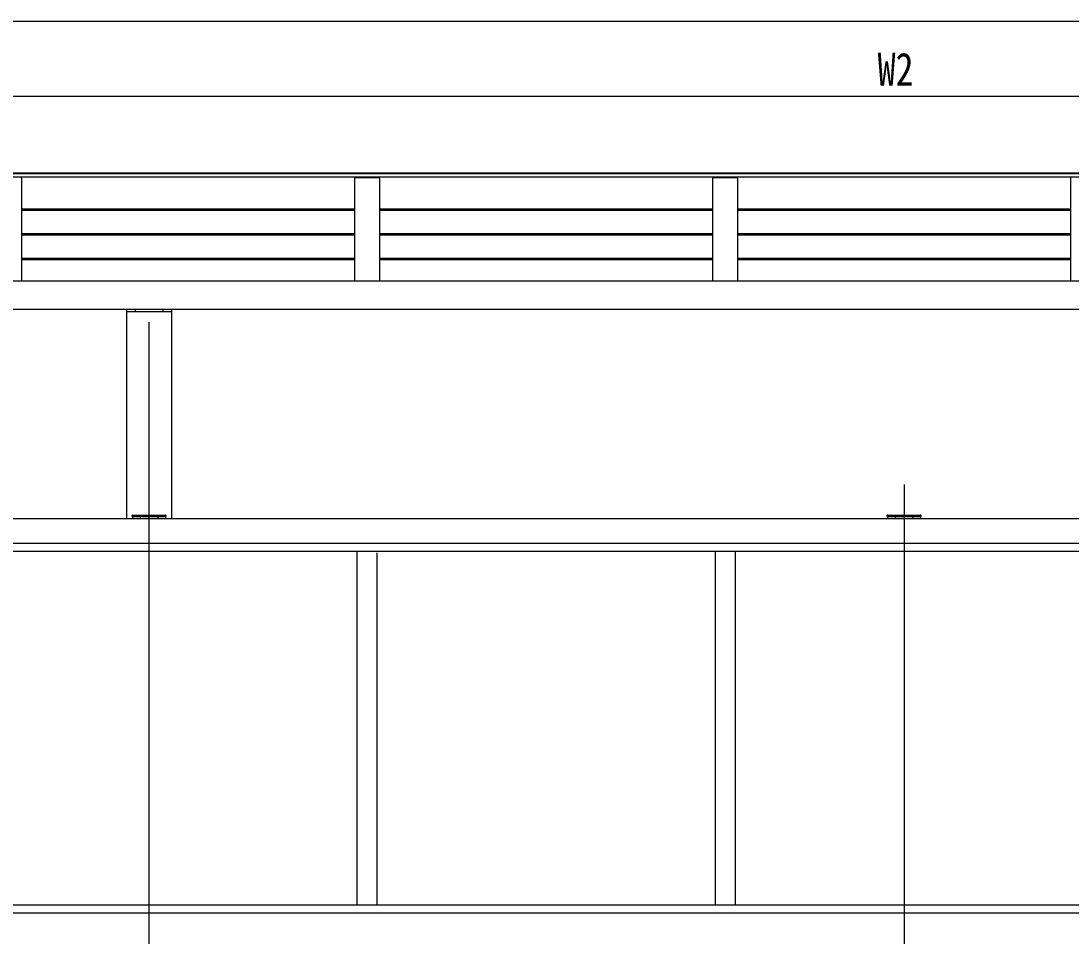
# Model space of a CAD drawing. Units: millimetres, scale not verified. Extents: x -8410 to 8410, y -5940 to 5940.
# Drawn here: x -3823 to -1723, y -2306 to -475 of the extents above; entities that cross this region are included whole.
import ezdxf
from ezdxf.enums import TextEntityAlignment as Align

# ---------------------------------------------------------------- set-up
doc = ezdxf.new("R2010")
doc.units = ezdxf.units.MM
doc.header["$LTSCALE"] = 30
for name, color, linetype in [('0-3_YKK_12', 2, 'Continuous'), ('0-4_YKK_13', 4, 'Continuous'), ('0-5_YKK_A1', 4, 'Continuous'), ('0-6_YKK_D', 6, 'Continuous')]:
    doc.layers.add(name, color=color, linetype=linetype)
doc.styles.add('ＭＳ ゴシック', font='')
doc.styles.get('ＭＳ ゴシック').set_extended_font_data('MS Gothic')

msp = doc.modelspace()

# ---------------------------------------------------------------- linework, layer by layer
at = {"layer": '0-3_YKK_12'}
for p, q in [((-3567.39, -1076.43), (-3567.39, -4320)), ((-3567.39, -1401.29), (-3567.39, -4422.37)), ((-2057.39, -1401.29), (-2057.39, -4415.4))]:
    msp.add_line(p, q, dxfattribs=at)
at = {"layer": '0-4_YKK_13'}
for p, q in [((-3599.8, -1462.5), (-3599.3, -1462.5)), ((-3599.4, -1465), (-3535.39, -1465)), ((-3599.3, -1462.5), (-3535.49, -1462.5)), ((-3535.49, -1462.5), (-3534.99, -1462.5)), ((-3533.89, -1465), (-3535.39, -1465)), ((-3533.99, -1463.44), (-3533.89, -1465)), ((-2089.8, -1462.5), (-2089.3, -1462.5)), ((-2089.4, -1465), (-2025.39, -1465)), ((-2089.3, -1462.5), (-2025.49, -1462.5)), ((-2025.49, -1462.5), (-2024.99, -1462.5)), ((-2023.89, -1465), (-2025.39, -1465)), ((-2023.99, -1463.44), (-2023.89, -1465))]:
    msp.add_line(p, q, dxfattribs=at)
for points in [[(-3599.4, -1465), (-3600.89, -1465), (-3600.8, -1463.44)], [(-2089.4, -1465), (-2090.89, -1465), (-2090.8, -1463.44)]]:
    msp.add_lwpolyline(points, dxfattribs=at)
for centre, start, end in [((-3599.8, -1463.5), 90, 176.5), ((-3534.99, -1463.5), 3.5, 90), ((-2089.8, -1463.5), 90, 176.5), ((-2024.99, -1463.5), 3.5, 90)]:
    msp.add_arc(centre, 1, start, end, dxfattribs=at)
at = {"layer": '0-5_YKK_A1'}
for p, q in [((-267.39, -786.47), (-7437.69, -786.47)), ((-7427.39, -779.17), (-267.39, -779.17)), ((-7387.39, -778.05), (-267.39, -778.05)), ((-267.39, -779.01), (-7387.39, -779.01)), ((-3822.39, -788.39), (-3822.39, -994.19)), ((-3156.39, -788.39), (-3156.39, -994.19)), ((-3155.41, -787.39), (-3150.57, -787.32)), ((-3150.57, -787.32), (-3112.22, -787.32)), ((-3112.22, -787.32), (-3107.38, -787.39)), ((-3106.39, -788.39), (-3106.39, -994.19)), ((-2440.39, -788.38), (-2440.39, -994.19)), ((-2439.41, -787.39), (-2434.57, -787.32)), ((-2434.57, -787.32), (-2396.22, -787.32)), ((-2396.22, -787.32), (-2391.38, -787.39)), ((-2390.39, -788.39), (-2390.39, -994.19)), ((-1724.39, -788.38), (-1724.39, -994.19)), ((-3156.39, -850.42), (-3822.39, -850.42)), ((-3156.39, -853.4), (-3822.39, -853.4)), ((-2440.39, -850.42), (-3106.39, -850.42)), ((-2440.39, -853.4), (-3106.39, -853.4)), ((-1724.39, -850.42), (-2390.39, -850.42)), ((-1724.39, -853.4), (-2390.39, -853.4)), ((-3156.39, -899.85), (-3822.39, -899.85)), ((-3156.39, -902.83), (-3822.39, -902.83)), ((-2440.39, -899.85), (-3106.39, -899.85)), ((-2440.39, -902.83), (-3106.39, -902.83)), ((-1724.39, -899.85), (-2390.39, -899.85)), ((-1724.39, -902.83), (-2390.39, -902.83)), ((-3156.42, -952.33), (-3822.42, -952.33)), ((-3156.39, -949.29), (-3822.39, -949.29)), ((-2440.42, -952.33), (-3106.42, -952.33)), ((-2440.39, -949.29), (-3106.39, -949.29)), ((-1724.42, -952.33), (-2390.42, -952.33)), ((-1724.39, -949.29), (-2390.39, -949.29)), ((-7427.39, -994.19), (-267.39, -994.19)), ((-7427.39, -1050.51), (-267.39, -1050.51)), ((-3612.59, -1050.51), (-3612.59, -1470)), ((-3612.59, -1055.24), (-3522.19, -1055.24)), ((-3594.89, -1050.51), (-3594.89, -1055.24)), ((-3539.89, -1050.51), (-3539.89, -1055.24)), ((-3522.19, -1050.51), (-3522.19, -1470)), ((-3600.39, -1465.08), (-3600.39, -1470.08)), ((-3584.89, -1465), (-3584.89, -1470)), ((-3549.89, -1465), (-3549.89, -1470)), ((-3534.39, -1465.08), (-3534.39, -1470.08)), ((-2090.39, -1465), (-2090.39, -1470)), ((-2074.89, -1465), (-2074.89, -1470)), ((-2039.89, -1465), (-2039.89, -1470)), ((-2024.39, -1465), (-2024.39, -1470)), ((-267.39, -1470), (-3847.39, -1470)), ((-3847.39, -1518.5), (-267.39, -1518.5)), ((-3847.39, -1534.5), (-287.39, -1534.5)), ((-3151.39, -1534.27), (-3151.39, -2241.5)), ((-3111.39, -1537.76), (-3111.39, -2241.5)), ((-2435.39, -1534.5), (-2435.39, -2241.5)), ((-2395.39, -1534.5), (-2395.39, -2241.5)), ((-3847.39, -2241.5), (-267.39, -2241.5)), ((-3847.39, -2257.5), (-267.39, -2257.5))]:
    msp.add_line(p, q, dxfattribs=at)
for centre, start, end in [((-3823.39, -788.39), 359.84961, 89.33225), ((-3155.4, -788.39), 90.66782, 179.85648), ((-3107.39, -788.39), 359.84961, 89.33225), ((-2439.4, -788.39), 90.66782, 179.85648), ((-2391.39, -788.39), 359.84961, 89.33225), ((-1723.4, -788.39), 90.66782, 179.85648)]:
    msp.add_arc(centre, 0.997, start, end, dxfattribs=at)
at = {"layer": '0-6_YKK_D'}
for p, q in [((-7447.39, -474.51), (-247.39, -474.51)), ((-3847.39, -624.51), (-267.39, -624.51))]:
    msp.add_line(p, q, dxfattribs=at)

# ---------------------------------------------------------------- texts
at = {"layer": '0-6_YKK_D', "style": 'ＭＳ ゴシック', "width": 0.8}
msp.add_text('W2', height=65.98, dxfattribs=at).set_placement((-2110.19, -623.71), align=Align.BOTTOM_LEFT)

doc.saveas('drawing.dxf')
